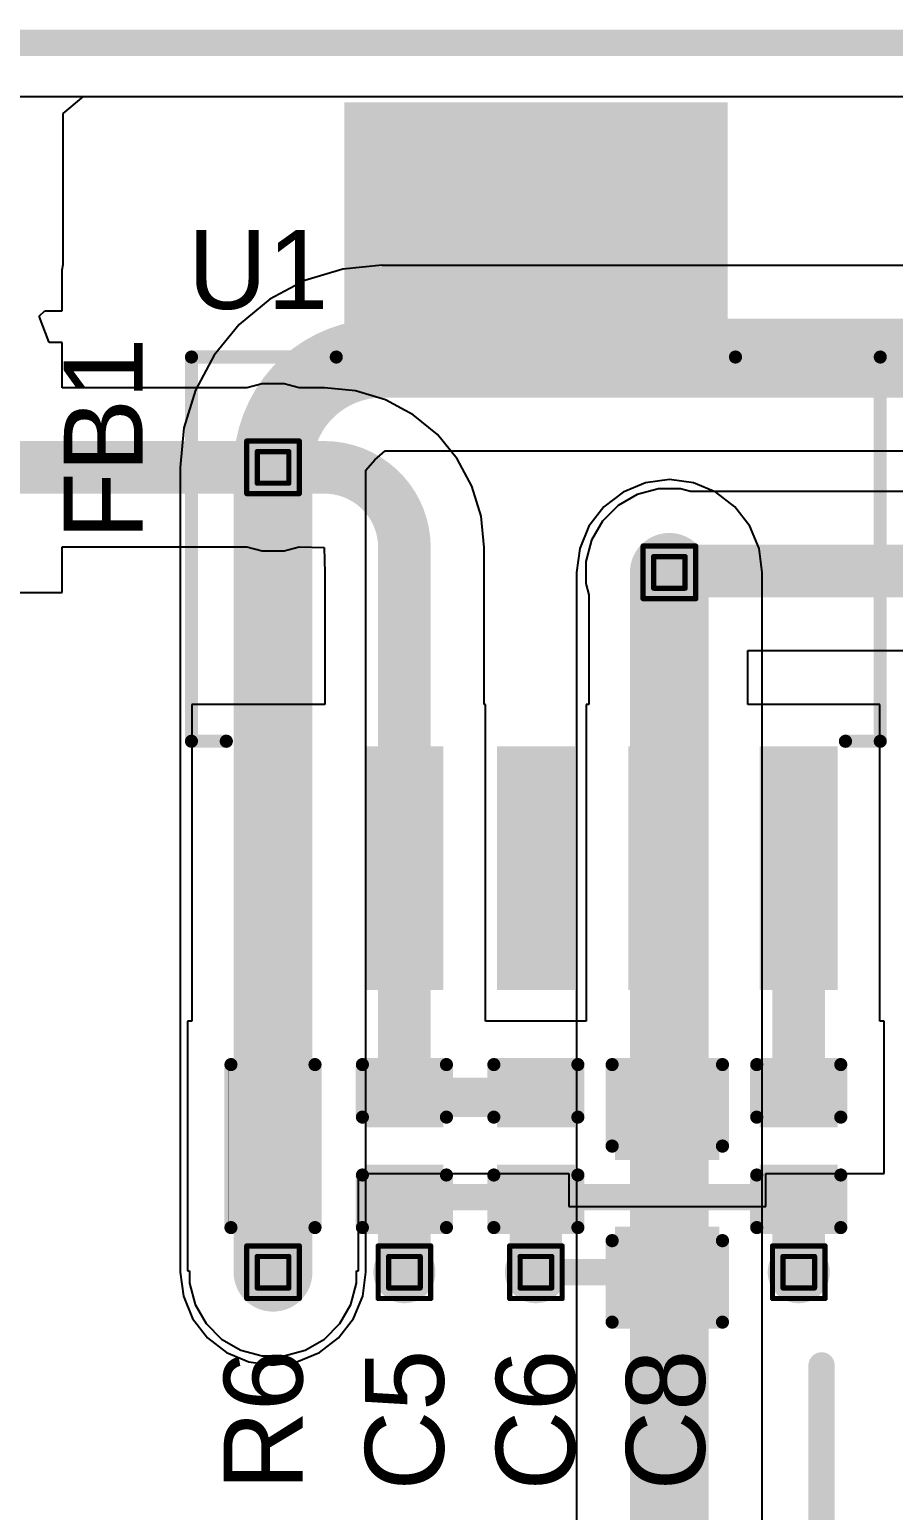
# Model space of a CAD drawing. Header units: inches. Extents: x 0 to 386, y 0 to 148.
# Drawn here: x 138.26 to 146.61, y 67.1 to 81.41 of the extents above; entities that cross this region are included whole.
import ezdxf

# ---------------------------------------------------------------- set-up
doc = ezdxf.new("R2010")
doc.units = ezdxf.units.IN
for name, color, linetype in [('Board outline', 216, 'Continuous'), ('Bottom Layer', 5, 'Continuous'), ('Drill Drawing', 1, 'Continuous'), ('Top Layer', 1, 'Continuous'), ('Top Overlay', 2, 'Continuous'), ('Top Paste', 8, 'Continuous'), ('Top Solder', 216, 'Continuous'), ('Via Holes', 16, 'Continuous')]:
    doc.layers.add(name, color=color, linetype=linetype)
doc.styles.add('Arial', font='', dxfattribs={"height": 0.2})
doc.styles.get('Arial').set_extended_font_data('Arial')

# ---------------------------------------------------------------- blocks, each defined once
blk = doc.blocks.new('SOT_223_6__40')
at = {"layer": 'Top Layer'}
for points in [[(-1.75, 4.2), (1.75, 4.2), (1.75, 2), (-1.75, 2)], [(-2.815, -2.025), (-2.265, -2.025), (-2.265, -4.175), (-2.815, -4.175)], [(-1.545, -2.025), (-0.995, -2.025), (-0.995, -4.175), (-1.545, -4.175)], [(-0.275, -2.025), (0.275, -2.025), (0.275, -4.175), (-0.275, -4.175)], [(0.995, -2.025), (1.545, -2.025), (1.545, -4.175), (0.995, -4.175)], [(2.265, -2.025), (2.815, -2.025), (2.815, -4.175), (2.265, -4.175)]]:
    blk.add_hatch(color=1, dxfattribs=at).paths.add_polyline_path(points)
at = {"layer": 'Top Paste'}
for points in [[(-1.75, 4.2), (1.75, 4.2), (1.75, 2), (-1.75, 2)], [(-2.815, -2.025), (-2.265, -2.025), (-2.265, -4.175), (-2.815, -4.175)], [(-1.545, -2.025), (-0.995, -2.025), (-0.995, -4.175), (-1.545, -4.175)], [(-0.275, -2.025), (0.275, -2.025), (0.275, -4.175), (-0.275, -4.175)], [(0.995, -2.025), (1.545, -2.025), (1.545, -4.175), (0.995, -4.175)], [(2.265, -2.025), (2.815, -2.025), (2.815, -4.175), (2.265, -4.175)]]:
    blk.add_hatch(color=8, dxfattribs=at).paths.add_polyline_path(points)
at = {"layer": 'Top Solder'}
for points in [[(-1.852, 4.302), (1.852, 4.302), (1.852, 1.898), (-1.852, 1.898)], [(-2.917, -1.923), (-2.163, -1.923), (-2.163, -4.277), (-2.917, -4.277)], [(-1.647, -1.923), (-0.893, -1.923), (-0.893, -4.277), (-1.647, -4.277)], [(-0.377, -1.923), (0.377, -1.923), (0.377, -4.277), (-0.377, -4.277)], [(0.893, -1.923), (1.647, -1.923), (1.647, -4.277), (0.893, -4.277)], [(2.163, -1.923), (2.917, -1.923), (2.917, -4.277), (2.163, -4.277)]]:
    blk.add_hatch(color=216, dxfattribs=at).paths.add_polyline_path(points)
at = {"layer": 'Top Overlay'}
for points in [[(-3.327, 1.84, 0.127, 0.127, 0), (-1.929, 1.84, 0.127, 0.127, 0)], [(-3.327, -1.873, 0.127, 0.127, 0), (-3.327, 1.84, 0.127, 0.127, 0)], [(1.929, 1.84, 0.127, 0.127, 0), (3.327, 1.84, 0.127, 0.127, 0)], [(3.327, -1.873, 0.127, 0.127, 0), (3.327, 1.84, 0.127, 0.127, 0)], [(-3.327, -1.873, 0.127, 0.127, 0), (-2.991, -1.873, 0.127, 0.127, 0)], [(2.991, -1.873, 0.127, 0.127, 0), (3.327, -1.873, 0.127, 0.127, 0)], [(-2.636, -4.513, 0.2, 0.2, 0), (-2.509, -4.386, 0.2, 0.2, 0)], [(-2.509, -4.386, 0.2, 0.2, 0), (-2.382, -4.513, 0.2, 0.2, 0)], [(-2.636, -4.513, 0.2, 0.2, 0), (-2.382, -4.513, 0.2, 0.2, 0)]]:
    blk.add_lwpolyline(points, format="xyseb", dxfattribs=at)
for points in [[(-3.359, 1.84, 0.0635, 0.0635, 1), (-3.296, 1.84, 0.0635, 0.0635, 1)], [(-3.359, 1.84, 0.0635, 0.0635, 1), (-3.296, 1.84, 0.0635, 0.0635, 1)], [(-1.96, 1.84, 0.0635, 0.0635, 1), (-1.897, 1.84, 0.0635, 0.0635, 1)], [(1.897, 1.84, 0.0635, 0.0635, 1), (1.96, 1.84, 0.0635, 0.0635, 1)], [(3.296, 1.84, 0.0635, 0.0635, 1), (3.359, 1.84, 0.0635, 0.0635, 1)], [(3.296, 1.84, 0.0635, 0.0635, 1), (3.359, 1.84, 0.0635, 0.0635, 1)], [(-3.359, -1.873, 0.0635, 0.0635, 1), (-3.296, -1.873, 0.0635, 0.0635, 1)], [(-3.359, -1.873, 0.0635, 0.0635, 1), (-3.296, -1.873, 0.0635, 0.0635, 1)], [(-3.023, -1.873, 0.0635, 0.0635, 1), (-2.959, -1.873, 0.0635, 0.0635, 1)], [(2.959, -1.873, 0.0635, 0.0635, 1), (3.023, -1.873, 0.0635, 0.0635, 1)], [(3.296, -1.873, 0.0635, 0.0635, 1), (3.359, -1.873, 0.0635, 0.0635, 1)], [(3.296, -1.873, 0.0635, 0.0635, 1), (3.359, -1.873, 0.0635, 0.0635, 1)], [(-2.559, -4.386, 0.1, 0.1, 1), (-2.459, -4.386, 0.1, 0.1, 1)], [(-2.559, -4.386, 0.1, 0.1, 1), (-2.459, -4.386, 0.1, 0.1, 1)], [(-2.686, -4.513, 0.1, 0.1, 1), (-2.586, -4.513, 0.1, 0.1, 1)], [(-2.686, -4.513, 0.1, 0.1, 1), (-2.586, -4.513, 0.1, 0.1, 1)], [(-2.432, -4.513, 0.1, 0.1, 1), (-2.332, -4.513, 0.1, 0.1, 1)], [(-2.432, -4.513, 0.1, 0.1, 1), (-2.332, -4.513, 0.1, 0.1, 1)]]:
    blk.add_lwpolyline(points, format="xyseb", close=True, dxfattribs=at)
blk = doc.blocks.new('R___0402_67')
at = {"layer": 'Top Layer'}
for points in [[(-0.699, -0.318), (-0.699, 0.317), (-0.241, 0.317), (-0.241, -0.318)], [(0.241, -0.318), (0.241, 0.317), (0.699, 0.317), (0.699, -0.318)]]:
    blk.add_hatch(color=1, dxfattribs=at).paths.add_polyline_path(points)
at = {"layer": 'Top Paste'}
for points in [[(-0.699, -0.318), (-0.699, 0.317), (-0.241, 0.317), (-0.241, -0.318)], [(0.241, -0.318), (0.241, 0.317), (0.699, 0.317), (0.699, -0.318)]]:
    blk.add_hatch(color=8, dxfattribs=at).paths.add_polyline_path(points)
at = {"layer": 'Top Solder'}
for points in [[(-0.754, -0.373), (-0.754, 0.373), (-0.186, 0.373), (-0.186, -0.373)], [(0.186, -0.373), (0.186, 0.373), (0.754, 0.373), (0.754, -0.373)]]:
    blk.add_hatch(color=216, dxfattribs=at).paths.add_polyline_path(points)
at = {"layer": 'Top Overlay'}
for points in [[(0.787, 0.406, 0.127, 0.127, 0), (-0.787, 0.406, 0.127, 0.127, 0)], [(-0.787, -0.406, 0.127, 0.127, 0), (-0.787, 0.406, 0.127, 0.127, 0)], [(0.787, -0.406, 0.127, 0.127, 0), (0.787, 0.406, 0.127, 0.127, 0)], [(0.787, -0.406, 0.127, 0.127, 0), (-0.787, -0.406, 0.127, 0.127, 0)], [(0.813, -0.432, 0.00323, 0.00323, 0), (-0.813, -0.432, 0.00323, 0.00323, 0)]]:
    blk.add_lwpolyline(points, format="xyseb", dxfattribs=at)
for points in [[(-0.819, 0.406, 0.0635, 0.0635, 1), (-0.756, 0.406, 0.0635, 0.0635, 1)], [(-0.819, 0.406, 0.0635, 0.0635, 1), (-0.756, 0.406, 0.0635, 0.0635, 1)], [(0.756, 0.406, 0.0635, 0.0635, 1), (0.819, 0.406, 0.0635, 0.0635, 1)], [(0.756, 0.406, 0.0635, 0.0635, 1), (0.819, 0.406, 0.0635, 0.0635, 1)], [(-0.819, -0.406, 0.0635, 0.0635, 1), (-0.756, -0.406, 0.0635, 0.0635, 1)], [(-0.819, -0.406, 0.0635, 0.0635, 1), (-0.756, -0.406, 0.0635, 0.0635, 1)], [(0.756, -0.406, 0.0635, 0.0635, 1), (0.819, -0.406, 0.0635, 0.0635, 1)], [(0.756, -0.406, 0.0635, 0.0635, 1), (0.819, -0.406, 0.0635, 0.0635, 1)], [(-0.814, -0.432, 0.00161, 0.00161, 1), (-0.812, -0.432, 0.00161, 0.00161, 1)], [(0.812, -0.432, 0.00161, 0.00161, 1), (0.814, -0.432, 0.00161, 0.00161, 1)]]:
    blk.add_lwpolyline(points, format="xyseb", close=True, dxfattribs=at)
blk = doc.blocks.new('C___0603_118')
at = {"layer": 'Top Layer'}
for points in [[(-0.381, 0.445), (-0.381, -0.445), (-1.143, -0.445), (-1.143, 0.445)], [(1.143, 0.445), (1.143, -0.445), (0.381, -0.445), (0.381, 0.445)]]:
    blk.add_hatch(color=1, dxfattribs=at).paths.add_polyline_path(points)
at = {"layer": 'Top Paste'}
for points in [[(-0.381, 0.445), (-0.381, -0.445), (-1.143, -0.445), (-1.143, 0.445)], [(1.143, 0.445), (1.143, -0.445), (0.381, -0.445), (0.381, 0.445)]]:
    blk.add_hatch(color=8, dxfattribs=at).paths.add_polyline_path(points)
at = {"layer": 'Top Solder'}
for points in [[(-0.321, 0.504), (-0.321, -0.504), (-1.203, -0.504), (-1.203, 0.504)], [(1.203, 0.504), (1.203, -0.504), (0.321, -0.504), (0.321, 0.504)]]:
    blk.add_hatch(color=216, dxfattribs=at).paths.add_polyline_path(points)
at = {"layer": 'Top Overlay'}
for points in [[(-1.245, 0.533, 0.127, 0.127, 0), (-0.457, 0.533, 0.127, 0.127, 0)], [(-1.245, 0.533, 0.127, 0.127, 0), (-1.245, -0.533, 0.127, 0.127, 0)], [(0.457, 0.533, 0.127, 0.127, 0), (1.245, 0.533, 0.127, 0.127, 0)], [(1.245, 0.533, 0.127, 0.127, 0), (1.245, -0.533, 0.127, 0.127, 0)], [(-1.245, -0.533, 0.127, 0.127, 0), (-0.457, -0.533, 0.127, 0.127, 0)], [(0.457, -0.533, 0.127, 0.127, 0), (1.245, -0.533, 0.127, 0.127, 0)]]:
    blk.add_lwpolyline(points, format="xyseb", dxfattribs=at)
for points in [[(-1.276, 0.533, 0.0635, 0.0635, 1), (-1.213, 0.533, 0.0635, 0.0635, 1)], [(-1.276, 0.533, 0.0635, 0.0635, 1), (-1.213, 0.533, 0.0635, 0.0635, 1)], [(-0.489, 0.533, 0.0635, 0.0635, 1), (-0.425, 0.533, 0.0635, 0.0635, 1)], [(0.425, 0.533, 0.0635, 0.0635, 1), (0.489, 0.533, 0.0635, 0.0635, 1)], [(1.213, 0.533, 0.0635, 0.0635, 1), (1.276, 0.533, 0.0635, 0.0635, 1)], [(1.213, 0.533, 0.0635, 0.0635, 1), (1.276, 0.533, 0.0635, 0.0635, 1)], [(-1.276, -0.533, 0.0635, 0.0635, 1), (-1.213, -0.533, 0.0635, 0.0635, 1)], [(-1.276, -0.533, 0.0635, 0.0635, 1), (-1.213, -0.533, 0.0635, 0.0635, 1)], [(-0.489, -0.533, 0.0635, 0.0635, 1), (-0.425, -0.533, 0.0635, 0.0635, 1)], [(0.425, -0.533, 0.0635, 0.0635, 1), (0.489, -0.533, 0.0635, 0.0635, 1)], [(1.213, -0.533, 0.0635, 0.0635, 1), (1.276, -0.533, 0.0635, 0.0635, 1)], [(1.213, -0.533, 0.0635, 0.0635, 1), (1.276, -0.533, 0.0635, 0.0635, 1)]]:
    blk.add_lwpolyline(points, format="xyseb", close=True, dxfattribs=at)
blk = doc.blocks.new('C___0402_119')
at = {"layer": 'Top Layer'}
for points in [[(-0.699, -0.318), (-0.699, 0.318), (-0.241, 0.318), (-0.241, -0.318)], [(0.241, -0.318), (0.241, 0.318), (0.699, 0.318), (0.699, -0.318)]]:
    blk.add_hatch(color=1, dxfattribs=at).paths.add_polyline_path(points)
at = {"layer": 'Top Paste'}
for points in [[(-0.699, -0.318), (-0.699, 0.318), (-0.241, 0.318), (-0.241, -0.318)], [(0.241, -0.318), (0.241, 0.318), (0.699, 0.318), (0.699, -0.318)]]:
    blk.add_hatch(color=8, dxfattribs=at).paths.add_polyline_path(points)
at = {"layer": 'Top Solder'}
for points in [[(-0.759, -0.377), (-0.759, 0.377), (-0.181, 0.377), (-0.181, -0.377)], [(0.181, -0.377), (0.181, 0.377), (0.758, 0.377), (0.758, -0.377)]]:
    blk.add_hatch(color=216, dxfattribs=at).paths.add_polyline_path(points)
at = {"layer": 'Top Overlay'}
for points in [[(-0.787, 0.406, 0.127, 0.127, 0), (-0.787, -0.406, 0.127, 0.127, 0)], [(-0.279, 0.406, 0.127, 0.127, 0), (-0.787, 0.406, 0.127, 0.127, 0)], [(0.279, 0.406, 0.127, 0.127, 0), (0.787, 0.406, 0.127, 0.127, 0)], [(0.787, 0.406, 0.127, 0.127, 0), (0.787, -0.406, 0.127, 0.127, 0)], [(-0.787, -0.406, 0.127, 0.127, 0), (-0.279, -0.406, 0.127, 0.127, 0)], [(0.279, -0.406, 0.127, 0.127, 0), (0.787, -0.406, 0.127, 0.127, 0)]]:
    blk.add_lwpolyline(points, format="xyseb", dxfattribs=at)
for points in [[(-0.819, 0.406, 0.0635, 0.0635, 1), (-0.756, 0.406, 0.0635, 0.0635, 1)], [(-0.819, 0.406, 0.0635, 0.0635, 1), (-0.756, 0.406, 0.0635, 0.0635, 1)], [(-0.311, 0.406, 0.0635, 0.0635, 1), (-0.248, 0.406, 0.0635, 0.0635, 1)], [(0.248, 0.406, 0.0635, 0.0635, 1), (0.311, 0.406, 0.0635, 0.0635, 1)], [(0.756, 0.406, 0.0635, 0.0635, 1), (0.819, 0.406, 0.0635, 0.0635, 1)], [(0.756, 0.406, 0.0635, 0.0635, 1), (0.819, 0.406, 0.0635, 0.0635, 1)], [(-0.819, -0.406, 0.0635, 0.0635, 1), (-0.756, -0.406, 0.0635, 0.0635, 1)], [(-0.819, -0.406, 0.0635, 0.0635, 1), (-0.756, -0.406, 0.0635, 0.0635, 1)], [(-0.311, -0.406, 0.0635, 0.0635, 1), (-0.248, -0.406, 0.0635, 0.0635, 1)], [(0.248, -0.406, 0.0635, 0.0635, 1), (0.311, -0.406, 0.0635, 0.0635, 1)], [(0.756, -0.406, 0.0635, 0.0635, 1), (0.819, -0.406, 0.0635, 0.0635, 1)], [(0.756, -0.406, 0.0635, 0.0635, 1), (0.819, -0.406, 0.0635, 0.0635, 1)]]:
    blk.add_lwpolyline(points, format="xyseb", close=True, dxfattribs=at)
blk = doc.blocks.new('C___0402_120')
at = {"layer": 'Top Layer'}
for points in [[(-0.699, -0.318), (-0.699, 0.318), (-0.241, 0.318), (-0.241, -0.318)], [(0.241, -0.318), (0.241, 0.318), (0.699, 0.318), (0.699, -0.318)]]:
    blk.add_hatch(color=1, dxfattribs=at).paths.add_polyline_path(points)
at = {"layer": 'Top Paste'}
for points in [[(-0.699, -0.318), (-0.699, 0.318), (-0.241, 0.318), (-0.241, -0.318)], [(0.241, -0.318), (0.241, 0.318), (0.699, 0.318), (0.699, -0.318)]]:
    blk.add_hatch(color=8, dxfattribs=at).paths.add_polyline_path(points)
at = {"layer": 'Top Solder'}
for points in [[(-0.758, -0.377), (-0.758, 0.377), (-0.181, 0.377), (-0.181, -0.377)], [(0.181, -0.377), (0.181, 0.377), (0.758, 0.377), (0.758, -0.377)]]:
    blk.add_hatch(color=216, dxfattribs=at).paths.add_polyline_path(points)
at = {"layer": 'Top Overlay'}
for points in [[(-0.787, 0.406, 0.127, 0.127, 0), (-0.787, -0.406, 0.127, 0.127, 0)], [(-0.787, 0.406, 0.127, 0.127, 0), (-0.279, 0.406, 0.127, 0.127, 0)], [(0.279, 0.406, 0.127, 0.127, 0), (0.787, 0.406, 0.127, 0.127, 0)], [(0.787, 0.406, 0.127, 0.127, 0), (0.787, -0.406, 0.127, 0.127, 0)], [(-0.787, -0.406, 0.127, 0.127, 0), (-0.279, -0.406, 0.127, 0.127, 0)], [(0.279, -0.406, 0.127, 0.127, 0), (0.787, -0.406, 0.127, 0.127, 0)]]:
    blk.add_lwpolyline(points, format="xyseb", dxfattribs=at)
for points in [[(-0.819, 0.406, 0.0635, 0.0635, 1), (-0.756, 0.406, 0.0635, 0.0635, 1)], [(-0.819, 0.406, 0.0635, 0.0635, 1), (-0.756, 0.406, 0.0635, 0.0635, 1)], [(-0.311, 0.406, 0.0635, 0.0635, 1), (-0.248, 0.406, 0.0635, 0.0635, 1)], [(0.248, 0.406, 0.0635, 0.0635, 1), (0.311, 0.406, 0.0635, 0.0635, 1)], [(0.756, 0.406, 0.0635, 0.0635, 1), (0.819, 0.406, 0.0635, 0.0635, 1)], [(0.756, 0.406, 0.0635, 0.0635, 1), (0.819, 0.406, 0.0635, 0.0635, 1)], [(-0.819, -0.406, 0.0635, 0.0635, 1), (-0.756, -0.406, 0.0635, 0.0635, 1)], [(-0.819, -0.406, 0.0635, 0.0635, 1), (-0.756, -0.406, 0.0635, 0.0635, 1)], [(-0.311, -0.406, 0.0635, 0.0635, 1), (-0.248, -0.406, 0.0635, 0.0635, 1)], [(0.248, -0.406, 0.0635, 0.0635, 1), (0.311, -0.406, 0.0635, 0.0635, 1)], [(0.756, -0.406, 0.0635, 0.0635, 1), (0.819, -0.406, 0.0635, 0.0635, 1)], [(0.756, -0.406, 0.0635, 0.0635, 1), (0.819, -0.406, 0.0635, 0.0635, 1)]]:
    blk.add_lwpolyline(points, format="xyseb", close=True, dxfattribs=at)
blk = doc.blocks.new('C___0402_121')
at = {"layer": 'Top Layer'}
for points in [[(-0.699, -0.318), (-0.699, 0.318), (-0.241, 0.318), (-0.241, -0.318)], [(0.241, -0.318), (0.241, 0.318), (0.699, 0.318), (0.699, -0.318)]]:
    blk.add_hatch(color=1, dxfattribs=at).paths.add_polyline_path(points)
at = {"layer": 'Top Paste'}
for points in [[(-0.699, -0.318), (-0.699, 0.318), (-0.241, 0.318), (-0.241, -0.318)], [(0.241, -0.318), (0.241, 0.318), (0.699, 0.318), (0.699, -0.318)]]:
    blk.add_hatch(color=8, dxfattribs=at).paths.add_polyline_path(points)
at = {"layer": 'Top Solder'}
for points in [[(-0.758, -0.377), (-0.758, 0.377), (-0.181, 0.377), (-0.181, -0.377)], [(0.181, -0.377), (0.181, 0.377), (0.758, 0.377), (0.758, -0.377)]]:
    blk.add_hatch(color=216, dxfattribs=at).paths.add_polyline_path(points)
at = {"layer": 'Top Overlay'}
for points in [[(-0.787, 0.406, 0.127, 0.127, 0), (-0.787, -0.406, 0.127, 0.127, 0)], [(-0.787, 0.406, 0.127, 0.127, 0), (-0.279, 0.406, 0.127, 0.127, 0)], [(0.279, 0.406, 0.127, 0.127, 0), (0.787, 0.406, 0.127, 0.127, 0)], [(0.787, 0.406, 0.127, 0.127, 0), (0.787, -0.406, 0.127, 0.127, 0)], [(-0.787, -0.406, 0.127, 0.127, 0), (-0.279, -0.406, 0.127, 0.127, 0)], [(0.279, -0.406, 0.127, 0.127, 0), (0.787, -0.406, 0.127, 0.127, 0)]]:
    blk.add_lwpolyline(points, format="xyseb", dxfattribs=at)
for points in [[(-0.819, 0.406, 0.0635, 0.0635, 1), (-0.756, 0.406, 0.0635, 0.0635, 1)], [(-0.819, 0.406, 0.0635, 0.0635, 1), (-0.756, 0.406, 0.0635, 0.0635, 1)], [(-0.311, 0.406, 0.0635, 0.0635, 1), (-0.248, 0.406, 0.0635, 0.0635, 1)], [(0.248, 0.406, 0.0635, 0.0635, 1), (0.311, 0.406, 0.0635, 0.0635, 1)], [(0.756, 0.406, 0.0635, 0.0635, 1), (0.819, 0.406, 0.0635, 0.0635, 1)], [(0.756, 0.406, 0.0635, 0.0635, 1), (0.819, 0.406, 0.0635, 0.0635, 1)], [(-0.819, -0.406, 0.0635, 0.0635, 1), (-0.756, -0.406, 0.0635, 0.0635, 1)], [(-0.819, -0.406, 0.0635, 0.0635, 1), (-0.756, -0.406, 0.0635, 0.0635, 1)], [(-0.311, -0.406, 0.0635, 0.0635, 1), (-0.248, -0.406, 0.0635, 0.0635, 1)], [(0.248, -0.406, 0.0635, 0.0635, 1), (0.311, -0.406, 0.0635, 0.0635, 1)], [(0.756, -0.406, 0.0635, 0.0635, 1), (0.819, -0.406, 0.0635, 0.0635, 1)], [(0.756, -0.406, 0.0635, 0.0635, 1), (0.819, -0.406, 0.0635, 0.0635, 1)]]:
    blk.add_lwpolyline(points, format="xyseb", close=True, dxfattribs=at)

msp = doc.modelspace()

# ---------------------------------------------------------------- hatches: boundary and pattern name
at = {"layer": 'Bottom Layer'}
h = msp.add_hatch(color=5, dxfattribs=at)
edge = h.paths.add_edge_path()
edge.add_arc((140.614, 77.177), 0.3, 0, 360)
h = msp.add_hatch(color=5, dxfattribs=at)
edge = h.paths.add_edge_path()
edge.add_arc((144.444, 76.162), 0.3, 0, 360)
h = msp.add_hatch(color=5, dxfattribs=at)
edge = h.paths.add_edge_path()
edge.add_arc((140.614, 69.399), 0.3, 0, 360)
h = msp.add_hatch(color=5, dxfattribs=at)
edge = h.paths.add_edge_path()
edge.add_arc((141.884, 69.399), 0.3, 0, 360)
h = msp.add_hatch(color=5, dxfattribs=at)
edge = h.paths.add_edge_path()
edge.add_arc((143.154, 69.399), 0.3, 0, 360)
h = msp.add_hatch(color=5, dxfattribs=at)
edge = h.paths.add_edge_path()
edge.add_arc((145.694, 69.399), 0.3, 0, 360)
at = {"layer": 'Top Layer'}
h = msp.add_hatch(color=1, dxfattribs=at)
edge = h.paths.add_edge_path()
edge.add_arc((140.614, 77.177), 0.3, 0, 360)
h = msp.add_hatch(color=1, dxfattribs=at)
edge = h.paths.add_edge_path()
edge.add_arc((144.444, 76.162), 0.3, 0, 360)
h = msp.add_hatch(color=1, dxfattribs=at)
edge = h.paths.add_edge_path()
edge.add_arc((140.614, 69.399), 0.3, 0, 360)
h = msp.add_hatch(color=1, dxfattribs=at)
edge = h.paths.add_edge_path()
edge.add_arc((141.884, 69.399), 0.3, 0, 360)
h = msp.add_hatch(color=1, dxfattribs=at)
edge = h.paths.add_edge_path()
edge.add_arc((143.154, 69.399), 0.3, 0, 360)
h = msp.add_hatch(color=1, dxfattribs=at)
edge = h.paths.add_edge_path()
edge.add_arc((145.694, 69.399), 0.3, 0, 360)
at = {"layer": 'Via Holes'}
h = msp.add_hatch(color=7, dxfattribs=at)
edge = h.paths.add_edge_path()
edge.add_arc((140.614, 77.177), 0.15, 0, 360)
h = msp.add_hatch(color=7, dxfattribs=at)
edge = h.paths.add_edge_path()
edge.add_arc((144.444, 76.162), 0.15, 0, 360)
h = msp.add_hatch(color=7, dxfattribs=at)
edge = h.paths.add_edge_path()
edge.add_arc((140.614, 69.399), 0.15, 0, 360)
h = msp.add_hatch(color=7, dxfattribs=at)
edge = h.paths.add_edge_path()
edge.add_arc((141.884, 69.399), 0.15, 0, 360)
h = msp.add_hatch(color=7, dxfattribs=at)
edge = h.paths.add_edge_path()
edge.add_arc((143.154, 69.399), 0.15, 0, 360)
h = msp.add_hatch(color=7, dxfattribs=at)
edge = h.paths.add_edge_path()
edge.add_arc((145.694, 69.399), 0.15, 0, 360)

# ---------------------------------------------------------------- linework, layer by layer
at = {"layer": 'Board outline'}
msp.add_lwpolyline([(2.997, 81.28, 0.254, 0.254, 0), (251.003, 81.28, 0.254, 0.254, 0)], format="xyseb", dxfattribs=at)
at = {"layer": 'Bottom Layer'}
for p, q in [((132.511, 80.762), (179.642, 80.762)), ((141.288, 79.093), (140.922, 78.982)), ((141.67, 79.13), (141.288, 79.093)), ((141.67, 79.129), (141.67, 79.13)), ((148.996, 79.129), (141.67, 79.129)), ((140.922, 78.982), (140.584, 78.801)), ((140.584, 78.801), (140.288, 78.558)), ((140.288, 78.558), (140.045, 78.262)), ((140.045, 78.262), (139.865, 77.924)), ((139.865, 77.924), (139.754, 77.558)), ((139.754, 77.558), (139.716, 77.177)), ((141.597, 77.25), (141.697, 77.335)), ((141.697, 77.335), (148.996, 77.335)), ((139.716, 77.177), (139.718, 77.177)), ((139.718, 77.177), (139.718, 69.399)), ((141.511, 77.15), (141.597, 77.25)), ((141.511, 69.399), (141.511, 77.15)), ((144.212, 77.028), (143.996, 76.938)), ((144.444, 77.058), (144.212, 77.028)), ((144.676, 77.028), (144.444, 77.058)), ((144.892, 76.938), (144.676, 77.028)), ((143.996, 76.938), (143.81, 76.796)), ((145.078, 76.796), (144.892, 76.938)), ((143.81, 76.796), (143.667, 76.61)), ((145.22, 76.61), (145.078, 76.796)), ((143.667, 76.61), (143.578, 76.394)), ((145.31, 76.394), (145.22, 76.61)), ((143.578, 76.394), (143.547, 76.162)), ((145.341, 76.162), (145.31, 76.394)), ((143.547, 76.162), (143.547, 66.042)), ((145.341, 66.042), (145.341, 76.162)), ((139.718, 69.399), (139.748, 69.167)), ((141.481, 69.167), (141.511, 69.399)), ((139.748, 69.167), (139.838, 68.951)), ((141.391, 68.951), (141.481, 69.167)), ((139.838, 68.951), (139.98, 68.765)), ((141.248, 68.765), (141.391, 68.951)), ((139.98, 68.765), (140.166, 68.623)), ((141.063, 68.623), (141.248, 68.765)), ((140.166, 68.623), (140.382, 68.533)), ((140.846, 68.533), (141.063, 68.623)), ((140.382, 68.533), (140.614, 68.502)), ((140.614, 68.502), (140.846, 68.533))]:
    msp.add_line(p, q, dxfattribs=at)
for points in [[(140.614, 77.177, 0.762, 0.762, -0.414214), (141.67, 78.232, 0.762, 0.762, 0)], [(141.67, 78.232, 0.762, 0.762, 0), (148.996, 78.232, 0.762, 0.762, 0)], [(140.614, 69.399, 0.762, 0.762, 0), (140.614, 77.177, 0.762, 0.762, 0)], [(144.444, 66.042, 0.762, 0.762, 0), (144.444, 76.162, 0.762, 0.762, 0)]]:
    msp.add_lwpolyline(points, format="xyseb", dxfattribs=at)
for points in [[(141.479, 78.232, 0.381, 0.381, 1), (141.86, 78.232, 0.381, 0.381, 1)], [(141.479, 78.232, 0.381, 0.381, 1), (141.86, 78.232, 0.381, 0.381, 1)], [(140.424, 77.177, 0.381, 0.381, 1), (140.805, 77.177, 0.381, 0.381, 1)], [(140.424, 77.177, 0.381, 0.381, 1), (140.805, 77.177, 0.381, 0.381, 1)], [(144.253, 76.162, 0.381, 0.381, 1), (144.634, 76.162, 0.381, 0.381, 1)], [(140.424, 69.399, 0.381, 0.381, 1), (140.805, 69.399, 0.381, 0.381, 1)]]:
    msp.add_lwpolyline(points, format="xyseb", close=True, dxfattribs=at)
at = {"layer": 'Drill Drawing'}
for points in [[(140.36, 77.431, 0.0508, 0.0508, 0), (140.868, 77.431, 0.0508, 0.0508, 0)], [(140.36, 76.923, 0.0508, 0.0508, 0), (140.36, 77.431, 0.0508, 0.0508, 0)], [(140.868, 76.923, 0.0508, 0.0508, 0), (140.868, 77.431, 0.0508, 0.0508, 0)], [(140.462, 77.329, 0.0508, 0.0508, 0), (140.767, 77.329, 0.0508, 0.0508, 0)], [(140.462, 77.024, 0.0508, 0.0508, 0), (140.462, 77.329, 0.0508, 0.0508, 0)], [(140.767, 77.024, 0.0508, 0.0508, 0), (140.767, 77.329, 0.0508, 0.0508, 0)], [(140.462, 77.024, 0.0508, 0.0508, 0), (140.767, 77.024, 0.0508, 0.0508, 0)], [(140.36, 76.923, 0.0508, 0.0508, 0), (140.868, 76.923, 0.0508, 0.0508, 0)], [(144.19, 76.416, 0.0508, 0.0508, 0), (144.698, 76.416, 0.0508, 0.0508, 0)], [(144.19, 75.908, 0.0508, 0.0508, 0), (144.19, 76.416, 0.0508, 0.0508, 0)], [(144.698, 75.908, 0.0508, 0.0508, 0), (144.698, 76.416, 0.0508, 0.0508, 0)], [(144.292, 76.314, 0.0508, 0.0508, 0), (144.596, 76.314, 0.0508, 0.0508, 0)], [(144.292, 76.009, 0.0508, 0.0508, 0), (144.292, 76.314, 0.0508, 0.0508, 0)], [(144.596, 76.009, 0.0508, 0.0508, 0), (144.596, 76.314, 0.0508, 0.0508, 0)], [(144.292, 76.009, 0.0508, 0.0508, 0), (144.596, 76.009, 0.0508, 0.0508, 0)], [(144.19, 75.908, 0.0508, 0.0508, 0), (144.698, 75.908, 0.0508, 0.0508, 0)], [(140.36, 69.653, 0.0508, 0.0508, 0), (140.868, 69.653, 0.0508, 0.0508, 0)], [(140.36, 69.145, 0.0508, 0.0508, 0), (140.36, 69.653, 0.0508, 0.0508, 0)], [(140.462, 69.551, 0.0508, 0.0508, 0), (140.767, 69.551, 0.0508, 0.0508, 0)], [(140.462, 69.247, 0.0508, 0.0508, 0), (140.462, 69.551, 0.0508, 0.0508, 0)], [(140.767, 69.247, 0.0508, 0.0508, 0), (140.767, 69.551, 0.0508, 0.0508, 0)], [(140.868, 69.145, 0.0508, 0.0508, 0), (140.868, 69.653, 0.0508, 0.0508, 0)], [(141.63, 69.653, 0.0508, 0.0508, 0), (142.138, 69.653, 0.0508, 0.0508, 0)], [(141.63, 69.145, 0.0508, 0.0508, 0), (141.63, 69.653, 0.0508, 0.0508, 0)], [(141.732, 69.551, 0.0508, 0.0508, 0), (142.037, 69.551, 0.0508, 0.0508, 0)], [(141.732, 69.247, 0.0508, 0.0508, 0), (141.732, 69.551, 0.0508, 0.0508, 0)], [(142.037, 69.247, 0.0508, 0.0508, 0), (142.037, 69.551, 0.0508, 0.0508, 0)], [(142.138, 69.145, 0.0508, 0.0508, 0), (142.138, 69.653, 0.0508, 0.0508, 0)], [(142.9, 69.653, 0.0508, 0.0508, 0), (143.408, 69.653, 0.0508, 0.0508, 0)], [(142.9, 69.145, 0.0508, 0.0508, 0), (142.9, 69.653, 0.0508, 0.0508, 0)], [(143.002, 69.551, 0.0508, 0.0508, 0), (143.307, 69.551, 0.0508, 0.0508, 0)], [(143.002, 69.247, 0.0508, 0.0508, 0), (143.002, 69.551, 0.0508, 0.0508, 0)], [(143.307, 69.247, 0.0508, 0.0508, 0), (143.307, 69.551, 0.0508, 0.0508, 0)], [(143.408, 69.145, 0.0508, 0.0508, 0), (143.408, 69.653, 0.0508, 0.0508, 0)], [(145.44, 69.653, 0.0508, 0.0508, 0), (145.948, 69.653, 0.0508, 0.0508, 0)], [(145.44, 69.145, 0.0508, 0.0508, 0), (145.44, 69.653, 0.0508, 0.0508, 0)], [(145.542, 69.551, 0.0508, 0.0508, 0), (145.847, 69.551, 0.0508, 0.0508, 0)], [(145.542, 69.247, 0.0508, 0.0508, 0), (145.542, 69.551, 0.0508, 0.0508, 0)], [(145.847, 69.247, 0.0508, 0.0508, 0), (145.847, 69.551, 0.0508, 0.0508, 0)], [(145.948, 69.145, 0.0508, 0.0508, 0), (145.948, 69.653, 0.0508, 0.0508, 0)], [(140.462, 69.247, 0.0508, 0.0508, 0), (140.767, 69.247, 0.0508, 0.0508, 0)], [(141.732, 69.247, 0.0508, 0.0508, 0), (142.037, 69.247, 0.0508, 0.0508, 0)], [(143.002, 69.247, 0.0508, 0.0508, 0), (143.307, 69.247, 0.0508, 0.0508, 0)], [(145.542, 69.247, 0.0508, 0.0508, 0), (145.847, 69.247, 0.0508, 0.0508, 0)], [(140.36, 69.145, 0.0508, 0.0508, 0), (140.868, 69.145, 0.0508, 0.0508, 0)], [(141.63, 69.145, 0.0508, 0.0508, 0), (142.138, 69.145, 0.0508, 0.0508, 0)], [(142.9, 69.145, 0.0508, 0.0508, 0), (143.408, 69.145, 0.0508, 0.0508, 0)], [(145.44, 69.145, 0.0508, 0.0508, 0), (145.948, 69.145, 0.0508, 0.0508, 0)]]:
    msp.add_lwpolyline(points, format="xyseb", dxfattribs=at)
for points in [[(140.348, 77.431, 0.0254, 0.0254, 1), (140.373, 77.431, 0.0254, 0.0254, 1)], [(140.348, 77.431, 0.0254, 0.0254, 1), (140.373, 77.431, 0.0254, 0.0254, 1)], [(140.856, 77.431, 0.0254, 0.0254, 1), (140.881, 77.431, 0.0254, 0.0254, 1)], [(140.856, 77.431, 0.0254, 0.0254, 1), (140.881, 77.431, 0.0254, 0.0254, 1)], [(140.449, 77.329, 0.0254, 0.0254, 1), (140.475, 77.329, 0.0254, 0.0254, 1)], [(140.449, 77.329, 0.0254, 0.0254, 1), (140.475, 77.329, 0.0254, 0.0254, 1)], [(140.754, 77.329, 0.0254, 0.0254, 1), (140.78, 77.329, 0.0254, 0.0254, 1)], [(140.754, 77.329, 0.0254, 0.0254, 1), (140.78, 77.329, 0.0254, 0.0254, 1)], [(140.449, 77.024, 0.0254, 0.0254, 1), (140.475, 77.024, 0.0254, 0.0254, 1)], [(140.449, 77.024, 0.0254, 0.0254, 1), (140.475, 77.024, 0.0254, 0.0254, 1)], [(140.754, 77.024, 0.0254, 0.0254, 1), (140.78, 77.024, 0.0254, 0.0254, 1)], [(140.754, 77.024, 0.0254, 0.0254, 1), (140.78, 77.024, 0.0254, 0.0254, 1)], [(140.348, 76.923, 0.0254, 0.0254, 1), (140.373, 76.923, 0.0254, 0.0254, 1)], [(140.348, 76.923, 0.0254, 0.0254, 1), (140.373, 76.923, 0.0254, 0.0254, 1)], [(140.856, 76.923, 0.0254, 0.0254, 1), (140.881, 76.923, 0.0254, 0.0254, 1)], [(140.856, 76.923, 0.0254, 0.0254, 1), (140.881, 76.923, 0.0254, 0.0254, 1)], [(144.177, 76.416, 0.0254, 0.0254, 1), (144.203, 76.416, 0.0254, 0.0254, 1)], [(144.177, 76.416, 0.0254, 0.0254, 1), (144.203, 76.416, 0.0254, 0.0254, 1)], [(144.685, 76.416, 0.0254, 0.0254, 1), (144.711, 76.416, 0.0254, 0.0254, 1)], [(144.685, 76.416, 0.0254, 0.0254, 1), (144.711, 76.416, 0.0254, 0.0254, 1)], [(144.279, 76.314, 0.0254, 0.0254, 1), (144.304, 76.314, 0.0254, 0.0254, 1)], [(144.279, 76.314, 0.0254, 0.0254, 1), (144.304, 76.314, 0.0254, 0.0254, 1)], [(144.584, 76.314, 0.0254, 0.0254, 1), (144.609, 76.314, 0.0254, 0.0254, 1)], [(144.584, 76.314, 0.0254, 0.0254, 1), (144.609, 76.314, 0.0254, 0.0254, 1)], [(144.279, 76.009, 0.0254, 0.0254, 1), (144.304, 76.009, 0.0254, 0.0254, 1)], [(144.279, 76.009, 0.0254, 0.0254, 1), (144.304, 76.009, 0.0254, 0.0254, 1)], [(144.584, 76.009, 0.0254, 0.0254, 1), (144.609, 76.009, 0.0254, 0.0254, 1)], [(144.584, 76.009, 0.0254, 0.0254, 1), (144.609, 76.009, 0.0254, 0.0254, 1)], [(144.177, 75.908, 0.0254, 0.0254, 1), (144.203, 75.908, 0.0254, 0.0254, 1)], [(144.177, 75.908, 0.0254, 0.0254, 1), (144.203, 75.908, 0.0254, 0.0254, 1)], [(144.685, 75.908, 0.0254, 0.0254, 1), (144.711, 75.908, 0.0254, 0.0254, 1)], [(144.685, 75.908, 0.0254, 0.0254, 1), (144.711, 75.908, 0.0254, 0.0254, 1)], [(140.348, 69.653, 0.0254, 0.0254, 1), (140.373, 69.653, 0.0254, 0.0254, 1)], [(140.348, 69.653, 0.0254, 0.0254, 1), (140.373, 69.653, 0.0254, 0.0254, 1)], [(140.449, 69.551, 0.0254, 0.0254, 1), (140.475, 69.551, 0.0254, 0.0254, 1)], [(140.449, 69.551, 0.0254, 0.0254, 1), (140.475, 69.551, 0.0254, 0.0254, 1)], [(140.754, 69.551, 0.0254, 0.0254, 1), (140.78, 69.551, 0.0254, 0.0254, 1)], [(140.754, 69.551, 0.0254, 0.0254, 1), (140.78, 69.551, 0.0254, 0.0254, 1)], [(140.856, 69.653, 0.0254, 0.0254, 1), (140.881, 69.653, 0.0254, 0.0254, 1)], [(140.856, 69.653, 0.0254, 0.0254, 1), (140.881, 69.653, 0.0254, 0.0254, 1)], [(141.618, 69.653, 0.0254, 0.0254, 1), (141.643, 69.653, 0.0254, 0.0254, 1)], [(141.618, 69.653, 0.0254, 0.0254, 1), (141.643, 69.653, 0.0254, 0.0254, 1)], [(141.719, 69.551, 0.0254, 0.0254, 1), (141.745, 69.551, 0.0254, 0.0254, 1)], [(141.719, 69.551, 0.0254, 0.0254, 1), (141.745, 69.551, 0.0254, 0.0254, 1)], [(142.024, 69.551, 0.0254, 0.0254, 1), (142.049, 69.551, 0.0254, 0.0254, 1)], [(142.024, 69.551, 0.0254, 0.0254, 1), (142.049, 69.551, 0.0254, 0.0254, 1)], [(142.126, 69.653, 0.0254, 0.0254, 1), (142.151, 69.653, 0.0254, 0.0254, 1)], [(142.126, 69.653, 0.0254, 0.0254, 1), (142.151, 69.653, 0.0254, 0.0254, 1)], [(142.888, 69.653, 0.0254, 0.0254, 1), (142.913, 69.653, 0.0254, 0.0254, 1)], [(142.888, 69.653, 0.0254, 0.0254, 1), (142.913, 69.653, 0.0254, 0.0254, 1)], [(142.989, 69.551, 0.0254, 0.0254, 1), (143.015, 69.551, 0.0254, 0.0254, 1)], [(142.989, 69.551, 0.0254, 0.0254, 1), (143.015, 69.551, 0.0254, 0.0254, 1)], [(143.294, 69.551, 0.0254, 0.0254, 1), (143.32, 69.551, 0.0254, 0.0254, 1)], [(143.294, 69.551, 0.0254, 0.0254, 1), (143.32, 69.551, 0.0254, 0.0254, 1)], [(143.396, 69.653, 0.0254, 0.0254, 1), (143.421, 69.653, 0.0254, 0.0254, 1)], [(143.396, 69.653, 0.0254, 0.0254, 1), (143.421, 69.653, 0.0254, 0.0254, 1)], [(145.428, 69.653, 0.0254, 0.0254, 1), (145.453, 69.653, 0.0254, 0.0254, 1)], [(145.428, 69.653, 0.0254, 0.0254, 1), (145.453, 69.653, 0.0254, 0.0254, 1)], [(145.529, 69.551, 0.0254, 0.0254, 1), (145.555, 69.551, 0.0254, 0.0254, 1)], [(145.529, 69.551, 0.0254, 0.0254, 1), (145.555, 69.551, 0.0254, 0.0254, 1)], [(145.834, 69.551, 0.0254, 0.0254, 1), (145.859, 69.551, 0.0254, 0.0254, 1)], [(145.834, 69.551, 0.0254, 0.0254, 1), (145.859, 69.551, 0.0254, 0.0254, 1)], [(145.936, 69.653, 0.0254, 0.0254, 1), (145.961, 69.653, 0.0254, 0.0254, 1)], [(145.936, 69.653, 0.0254, 0.0254, 1), (145.961, 69.653, 0.0254, 0.0254, 1)], [(140.449, 69.247, 0.0254, 0.0254, 1), (140.475, 69.247, 0.0254, 0.0254, 1)], [(140.449, 69.247, 0.0254, 0.0254, 1), (140.475, 69.247, 0.0254, 0.0254, 1)], [(140.754, 69.247, 0.0254, 0.0254, 1), (140.78, 69.247, 0.0254, 0.0254, 1)], [(140.754, 69.247, 0.0254, 0.0254, 1), (140.78, 69.247, 0.0254, 0.0254, 1)], [(141.719, 69.247, 0.0254, 0.0254, 1), (141.745, 69.247, 0.0254, 0.0254, 1)], [(141.719, 69.247, 0.0254, 0.0254, 1), (141.745, 69.247, 0.0254, 0.0254, 1)], [(142.024, 69.247, 0.0254, 0.0254, 1), (142.049, 69.247, 0.0254, 0.0254, 1)], [(142.024, 69.247, 0.0254, 0.0254, 1), (142.049, 69.247, 0.0254, 0.0254, 1)], [(142.989, 69.247, 0.0254, 0.0254, 1), (143.015, 69.247, 0.0254, 0.0254, 1)], [(142.989, 69.247, 0.0254, 0.0254, 1), (143.015, 69.247, 0.0254, 0.0254, 1)], [(143.294, 69.247, 0.0254, 0.0254, 1), (143.32, 69.247, 0.0254, 0.0254, 1)], [(143.294, 69.247, 0.0254, 0.0254, 1), (143.32, 69.247, 0.0254, 0.0254, 1)], [(145.529, 69.247, 0.0254, 0.0254, 1), (145.555, 69.247, 0.0254, 0.0254, 1)], [(145.529, 69.247, 0.0254, 0.0254, 1), (145.555, 69.247, 0.0254, 0.0254, 1)], [(145.834, 69.247, 0.0254, 0.0254, 1), (145.859, 69.247, 0.0254, 0.0254, 1)], [(145.834, 69.247, 0.0254, 0.0254, 1), (145.859, 69.247, 0.0254, 0.0254, 1)], [(140.348, 69.145, 0.0254, 0.0254, 1), (140.373, 69.145, 0.0254, 0.0254, 1)], [(140.348, 69.145, 0.0254, 0.0254, 1), (140.373, 69.145, 0.0254, 0.0254, 1)], [(140.856, 69.145, 0.0254, 0.0254, 1), (140.881, 69.145, 0.0254, 0.0254, 1)], [(140.856, 69.145, 0.0254, 0.0254, 1), (140.881, 69.145, 0.0254, 0.0254, 1)], [(141.618, 69.145, 0.0254, 0.0254, 1), (141.643, 69.145, 0.0254, 0.0254, 1)], [(141.618, 69.145, 0.0254, 0.0254, 1), (141.643, 69.145, 0.0254, 0.0254, 1)], [(142.126, 69.145, 0.0254, 0.0254, 1), (142.151, 69.145, 0.0254, 0.0254, 1)], [(142.126, 69.145, 0.0254, 0.0254, 1), (142.151, 69.145, 0.0254, 0.0254, 1)], [(142.888, 69.145, 0.0254, 0.0254, 1), (142.913, 69.145, 0.0254, 0.0254, 1)], [(142.888, 69.145, 0.0254, 0.0254, 1), (142.913, 69.145, 0.0254, 0.0254, 1)], [(143.396, 69.145, 0.0254, 0.0254, 1), (143.421, 69.145, 0.0254, 0.0254, 1)], [(143.396, 69.145, 0.0254, 0.0254, 1), (143.421, 69.145, 0.0254, 0.0254, 1)], [(145.428, 69.145, 0.0254, 0.0254, 1), (145.453, 69.145, 0.0254, 0.0254, 1)], [(145.428, 69.145, 0.0254, 0.0254, 1), (145.453, 69.145, 0.0254, 0.0254, 1)], [(145.936, 69.145, 0.0254, 0.0254, 1), (145.961, 69.145, 0.0254, 0.0254, 1)], [(145.936, 69.145, 0.0254, 0.0254, 1), (145.961, 69.145, 0.0254, 0.0254, 1)]]:
    msp.add_lwpolyline(points, format="xyseb", close=True, dxfattribs=at)
at = {"layer": 'Top Layer'}
for p, q in [((138.588, 80.597), (138.783, 80.762)), ((138.783, 80.762), (148.337, 80.762)), ((138.588, 79.137), (138.588, 80.597)), ((138.578, 79.087), (138.588, 79.137)), ((138.578, 78.689), (138.578, 79.087)), ((138.354, 78.639), (138.41, 78.689)), ((138.451, 78.385), (138.354, 78.639)), ((138.41, 78.689), (138.578, 78.689)), ((138.578, 78.385), (138.451, 78.385)), ((138.578, 77.945), (138.578, 78.385)), ((140.361, 77.945), (138.578, 77.945)), ((140.508, 77.985), (140.361, 77.945)), ((140.721, 77.985), (140.508, 77.985)), ((140.868, 77.945), (140.721, 77.985)), ((141.111, 77.945), (140.868, 77.945)), ((141.412, 77.917), (141.111, 77.946)), ((141.111, 77.946), (141.111, 77.945)), ((141.701, 77.829), (141.412, 77.917)), ((141.968, 77.686), (141.701, 77.829)), ((142.202, 77.494), (141.968, 77.686)), ((142.394, 77.26), (142.202, 77.494)), ((142.536, 76.994), (142.394, 77.26)), ((142.624, 76.704), (142.536, 76.994)), ((144.132, 76.915), (143.948, 76.808)), ((144.338, 76.97), (144.132, 76.915)), ((144.55, 76.97), (144.338, 76.97)), ((144.649, 76.943), (144.55, 76.97)), ((151.04, 76.943), (144.649, 76.943)), ((142.654, 76.403), (142.624, 76.704)), ((143.948, 76.808), (143.797, 76.658)), ((143.797, 76.658), (143.691, 76.474)), ((143.691, 76.474), (143.636, 76.268)), ((138.578, 75.969), (138.578, 76.408)), ((138.578, 76.408), (140.361, 76.408)), ((140.361, 76.408), (140.508, 76.369)), ((140.508, 76.369), (140.721, 76.369)), ((140.721, 76.369), (140.868, 76.408)), ((140.868, 76.408), (141.11, 76.402)), ((141.11, 76.402), (141.116, 76.156)), ((142.653, 74.886), (142.653, 76.403)), ((142.653, 76.403), (142.654, 76.403)), ((141.116, 76.156), (141.116, 76.15)), ((141.116, 76.15), (141.116, 74.886)), ((143.636, 76.268), (143.636, 76.055)), ((143.636, 76.055), (143.666, 75.945)), ((138.113, 75.969), (138.578, 75.969)), ((143.666, 75.945), (143.666, 74.886)), ((145.203, 74.886), (145.203, 75.406)), ((145.203, 75.406), (151.181, 75.406)), ((141.116, 74.886), (139.831, 74.886)), ((139.831, 74.886), (139.831, 71.825)), ((142.667, 74.886), (142.653, 74.886)), ((142.667, 71.825), (142.667, 74.886)), ((143.666, 74.886), (143.641, 74.886)), ((143.641, 74.886), (143.641, 71.825)), ((146.477, 74.886), (145.203, 74.886)), ((146.477, 71.825), (146.477, 74.886)), ((139.831, 71.825), (139.789, 71.825)), ((139.789, 71.825), (139.789, 70.352)), ((143.641, 71.825), (142.667, 71.825)), ((146.52, 71.825), (146.477, 71.825)), ((146.52, 70.352), (146.52, 71.825)), ((139.789, 70.352), (139.789, 69.412)), ((141.44, 69.412), (141.44, 70.352)), ((141.44, 70.352), (143.472, 70.352)), ((143.472, 70.352), (143.472, 70.034)), ((145.377, 70.034), (145.377, 70.352)), ((145.377, 70.352), (146.52, 70.352)), ((143.472, 70.034), (145.377, 70.034)), ((139.789, 69.412), (139.806, 69.412)), ((139.806, 69.412), (139.806, 69.293)), ((141.422, 69.293), (141.422, 69.412)), ((141.422, 69.412), (141.44, 69.412)), ((139.806, 69.293), (139.861, 69.087)), ((141.367, 69.087), (141.422, 69.293)), ((139.861, 69.087), (139.968, 68.903)), ((141.261, 68.903), (141.367, 69.087)), ((139.968, 68.903), (140.118, 68.753)), ((141.111, 68.753), (141.261, 68.903)), ((140.118, 68.753), (140.303, 68.646)), ((140.926, 68.646), (141.111, 68.753)), ((140.303, 68.646), (140.508, 68.591)), ((140.508, 68.591), (140.721, 68.591)), ((140.721, 68.591), (140.926, 68.646))]:
    msp.add_line(p, q, dxfattribs=at)
for points in [[(137.16, 77.177, 0.508, 0.508, 0), (140.614, 77.177, 0.508, 0.508, 0)], [(140.614, 77.177, 0.508, 0.508, 0), (141.111, 77.177, 0.508, 0.508, 0)], [(141.111, 77.177, 0.508, 0.508, -0.414214), (141.884, 76.403, 0.508, 0.508, 0)], [(141.884, 73.303, 0.508, 0.508, 0), (141.884, 76.403, 0.508, 0.508, 0)], [(144.434, 76.152, 0.508, 0.508, 0), (144.444, 76.162, 0.508, 0.508, 0)], [(144.444, 76.162, 0.508, 0.508, 0), (144.457, 76.175, 0.508, 0.508, 0)], [(144.457, 76.175, 0.508, 0.508, 0), (151.181, 76.175, 0.508, 0.508, 0)], [(144.434, 73.313, 0.508, 0.508, 0), (144.434, 76.152, 0.508, 0.508, 0)], [(140.614, 71.174, 0.508, 0.508, 0), (140.614, 73.303, 0.508, 0.508, 0)], [(141.884, 71.174, 0.508, 0.508, 0), (141.884, 73.303, 0.508, 0.508, 0)], [(144.424, 73.303, 0.508, 0.508, 0), (144.434, 73.313, 0.508, 0.508, 0)], [(144.424, 70.923, 0.508, 0.508, 0), (144.424, 73.303, 0.508, 0.508, 0)], [(145.694, 71.168, 0.508, 0.508, 0), (145.694, 73.303, 0.508, 0.508, 0)], [(141.884, 71.088, 0.381, 0.381, 0), (143.154, 71.088, 0.381, 0.381, 0)], [(140.614, 69.399, 0.508, 0.508, 0), (140.614, 70.084, 0.508, 0.508, 0)], [(141.884, 69.399, 0.508, 0.508, 0), (141.884, 70.072, 0.508, 0.508, 0)], [(141.884, 70.148, 0.254, 0.254, 0), (142.075, 70.148, 0.254, 0.254, 0)], [(143.154, 69.399, 0.508, 0.508, 0), (143.154, 70.072, 0.508, 0.508, 0)], [(145.694, 69.399, 0.508, 0.508, 0), (145.694, 70.072, 0.508, 0.508, 0)], [(142.075, 70.123, 0.254, 0.254, 0), (145.694, 70.123, 0.254, 0.254, 0)], [(143.154, 69.399, 0.254, 0.254, 0), (144.424, 69.399, 0.254, 0.254, 0)]]:
    msp.add_lwpolyline(points, format="xyseb", dxfattribs=at)
for points in [[(140.487, 77.177, 0.254, 0.254, 1), (140.741, 77.177, 0.254, 0.254, 1)], [(140.487, 77.177, 0.254, 0.254, 1), (140.741, 77.177, 0.254, 0.254, 1)], [(140.984, 77.177, 0.254, 0.254, 1), (141.238, 77.177, 0.254, 0.254, 1)], [(140.984, 77.177, 0.254, 0.254, 1), (141.238, 77.177, 0.254, 0.254, 1)], [(141.757, 76.403, 0.254, 0.254, 1), (142.011, 76.403, 0.254, 0.254, 1)], [(141.757, 76.403, 0.254, 0.254, 1), (142.011, 76.403, 0.254, 0.254, 1)], [(144.317, 76.162, 0.254, 0.254, 1), (144.571, 76.162, 0.254, 0.254, 1)], [(144.317, 76.162, 0.254, 0.254, 1), (144.571, 76.162, 0.254, 0.254, 1)], [(144.33, 76.175, 0.254, 0.254, 1), (144.584, 76.175, 0.254, 0.254, 1)], [(144.33, 76.175, 0.254, 0.254, 1), (144.584, 76.175, 0.254, 0.254, 1)], [(144.307, 76.152, 0.254, 0.254, 1), (144.561, 76.152, 0.254, 0.254, 1)], [(144.307, 76.152, 0.254, 0.254, 1), (144.561, 76.152, 0.254, 0.254, 1)], [(140.487, 73.303, 0.254, 0.254, 1), (140.741, 73.303, 0.254, 0.254, 1)], [(141.757, 73.303, 0.254, 0.254, 1), (142.011, 73.303, 0.254, 0.254, 1)], [(141.757, 73.303, 0.254, 0.254, 1), (142.011, 73.303, 0.254, 0.254, 1)], [(144.297, 73.303, 0.254, 0.254, 1), (144.551, 73.303, 0.254, 0.254, 1)], [(144.297, 73.303, 0.254, 0.254, 1), (144.551, 73.303, 0.254, 0.254, 1)], [(144.307, 73.313, 0.254, 0.254, 1), (144.561, 73.313, 0.254, 0.254, 1)], [(144.307, 73.313, 0.254, 0.254, 1), (144.561, 73.313, 0.254, 0.254, 1)], [(145.567, 73.303, 0.254, 0.254, 1), (145.821, 73.303, 0.254, 0.254, 1)], [(140.487, 71.174, 0.254, 0.254, 1), (140.741, 71.174, 0.254, 0.254, 1)], [(141.757, 71.174, 0.254, 0.254, 1), (142.011, 71.174, 0.254, 0.254, 1)], [(145.567, 71.168, 0.254, 0.254, 1), (145.821, 71.168, 0.254, 0.254, 1)], [(141.789, 71.088, 0.191, 0.191, 1), (141.98, 71.088, 0.191, 0.191, 1)], [(143.059, 71.088, 0.191, 0.191, 1), (143.25, 71.088, 0.191, 0.191, 1)], [(144.297, 70.923, 0.254, 0.254, 1), (144.551, 70.923, 0.254, 0.254, 1)], [(140.487, 70.084, 0.254, 0.254, 1), (140.741, 70.084, 0.254, 0.254, 1)], [(141.757, 70.072, 0.254, 0.254, 1), (142.011, 70.072, 0.254, 0.254, 1)], [(141.821, 70.148, 0.127, 0.127, 1), (141.948, 70.148, 0.127, 0.127, 1)], [(142.011, 70.148, 0.127, 0.127, 1), (142.138, 70.148, 0.127, 0.127, 1)], [(143.027, 70.072, 0.254, 0.254, 1), (143.281, 70.072, 0.254, 0.254, 1)], [(145.567, 70.072, 0.254, 0.254, 1), (145.821, 70.072, 0.254, 0.254, 1)], [(142.011, 70.123, 0.127, 0.127, 1), (142.138, 70.123, 0.127, 0.127, 1)], [(145.631, 70.123, 0.127, 0.127, 1), (145.758, 70.123, 0.127, 0.127, 1)], [(140.487, 69.399, 0.254, 0.254, 1), (140.741, 69.399, 0.254, 0.254, 1)], [(141.757, 69.399, 0.254, 0.254, 1), (142.011, 69.399, 0.254, 0.254, 1)], [(143.027, 69.399, 0.254, 0.254, 1), (143.281, 69.399, 0.254, 0.254, 1)], [(145.567, 69.399, 0.254, 0.254, 1), (145.821, 69.399, 0.254, 0.254, 1)], [(143.091, 69.399, 0.127, 0.127, 1), (143.218, 69.399, 0.127, 0.127, 1)], [(144.361, 69.399, 0.127, 0.127, 1), (144.488, 69.399, 0.127, 0.127, 1)]]:
    msp.add_lwpolyline(points, format="xyseb", close=True, dxfattribs=at)
at = {"layer": 'Top Overlay'}
msp.add_lwpolyline([(145.915, 51.66, 0.254, 0.254, 0), (145.915, 68.499, 0.254, 0.254, 0)], format="xyseb", dxfattribs=at)
msp.add_lwpolyline([(145.851, 68.499, 0.127, 0.127, 1), (145.978, 68.499, 0.127, 0.127, 1)], format="xyseb", close=True, dxfattribs=at)

# ---------------------------------------------------------------- block references
msp.add_blockref('SOT_223_6__40', (143.154, 76.403))
for name, p, rotation in [('R___0402_67', (140.614, 70.618), 270), ('C___0402_121', (141.884, 70.618), 90), ('C___0402_120', (143.154, 70.618), 90), ('C___0603_118', (144.424, 70.161), 90), ('C___0402_119', (145.694, 70.618), 90)]:
    msp.add_blockref(name, p, dxfattribs=dict(rotation=rotation))

# ---------------------------------------------------------------- texts
at = {"layer": 'Top Overlay', "style": 'Arial'}
msp.add_text('U1', height=0.762, dxfattribs=at).set_placement((139.79, 78.707))
for s, p in [('FB1', (139.355, 76.478)), ('R6', (140.9, 67.29)), ('C5', (142.265, 67.29)), ('C6', (143.53, 67.29)), ('C8', (144.787, 67.29))]:
    msp.add_text(s, height=0.762, rotation=90, dxfattribs=at).set_placement(p)

doc.saveas('drawing.dxf')
